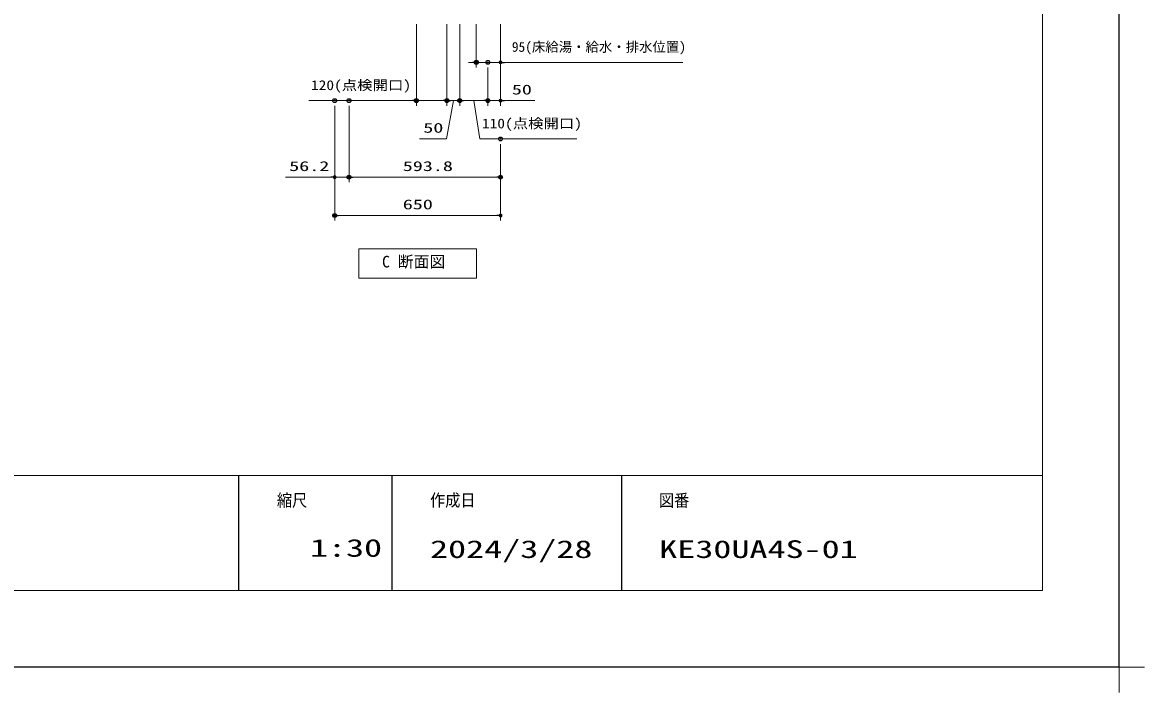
# Model space of a CAD drawing. Units: millimetres, scale not verified. Extents: x -9797 to 9797, y -4555 to 4555.
# Drawn here: x -1394 to 3002, y -4555 to -1930 of the extents above; entities that cross this region are included whole.
import ezdxf
from ezdxf.enums import TextEntityAlignment as Align

# ---------------------------------------------------------------- set-up
doc = ezdxf.new("R2010")
doc.units = ezdxf.units.MM
doc.header["$LTSCALE"] = 30
doc.header["$PDMODE"] = 32
doc.header["$PDSIZE"] = 15
for name, color, linetype, lineweight in [('0-0_0', 7, 'Continuous', 25), ('0-3_寸法ﾚｲﾔｰ', 30, 'Continuous', 13), ('0-4_DEFPOINTS', 7, 'Continuous', 25), ('0-6_図面枠', 3, 'Continuous', 15), ('0-8_一般', 7, 'Continuous', 5)]:
    doc.layers.add(name, color=color, linetype=linetype, lineweight=lineweight)
doc.styles.add('ＭＳ ゴシック', font='')
doc.styles.get('ＭＳ ゴシック').set_extended_font_data('MS Gothic')

# ---------------------------------------------------------------- blocks, each defined once
blk = doc.blocks.new('_DOT')
at = {"layer": '0-0_0', "color": 30}
blk.add_line((-15, 0), (-30, 0), dxfattribs=at)
for points in [[(0, 0), (-15, 0), (-14.88, 1.88)], [(0, 0), (-14.88, -1.88), (-15, 0)], [(0, 0), (-14.88, 1.88), (-14.53, 3.73)], [(0, 0), (-14.53, -3.73), (-14.88, -1.88)], [(0, 0), (-14.53, 3.73), (-13.95, 5.52)], [(0, 0), (-13.95, -5.52), (-14.53, -3.73)], [(0, 0), (-13.95, 5.52), (-13.14, 7.23)], [(0, 0), (-13.14, -7.23), (-13.95, -5.52)], [(0, 0), (-13.14, 7.23), (-12.14, 8.82)], [(0, 0), (-12.14, -8.82), (-13.14, -7.23)], [(0, 0), (-12.14, 8.82), (-10.93, 10.27)], [(0, 0), (-10.93, -10.27), (-12.14, -8.82)], [(0, 0), (-10.93, 10.27), (-9.56, 11.56)], [(0, 0), (-9.56, -11.56), (-10.93, -10.27)], [(0, 0), (-9.56, 11.56), (-8.04, 12.66)], [(0, 0), (-8.04, -12.66), (-9.56, -11.56)], [(0, 0), (-8.04, 12.66), (-6.39, 13.57)], [(0, 0), (-6.39, -13.57), (-8.04, -12.66)], [(0, 0), (-6.39, 13.57), (-4.64, 14.27)], [(0, 0), (-4.64, -14.27), (-6.39, -13.57)], [(0, 0), (-4.64, 14.27), (-2.81, 14.73)], [(0, 0), (-2.81, -14.73), (-4.64, -14.27)], [(0, 0), (-2.81, 14.73), (-0.94, 14.97)], [(0, 0), (-0.94, -14.97), (-2.81, -14.73)], [(0, 0), (-0.94, 14.97), (0.94, 14.97)], [(0, 0), (0.94, -14.97), (-0.94, -14.97)], [(0, 0), (0.94, 14.97), (2.81, 14.73)], [(0, 0), (2.81, 14.73), (4.64, 14.27)], [(0, 0), (4.64, 14.27), (6.39, 13.57)], [(0, 0), (6.39, 13.57), (8.04, 12.66)], [(0, 0), (8.04, 12.66), (9.56, 11.56)], [(0, 0), (9.56, 11.56), (10.93, 10.27)], [(0, 0), (10.93, 10.27), (12.14, 8.82)], [(0, 0), (12.14, 8.82), (13.14, 7.23)], [(0, 0), (13.14, 7.23), (13.95, 5.52)], [(0, 0), (13.95, 5.52), (14.53, 3.73)], [(0, 0), (14.53, 3.73), (14.88, 1.88)], [(0, 0), (14.88, 1.88), (15, 0)], [(0, 0), (2.81, -14.73), (0.94, -14.97)], [(0, 0), (4.64, -14.27), (2.81, -14.73)], [(0, 0), (6.39, -13.57), (4.64, -14.27)], [(0, 0), (8.04, -12.66), (6.39, -13.57)], [(0, 0), (9.56, -11.56), (8.04, -12.66)], [(0, 0), (10.93, -10.27), (9.56, -11.56)], [(0, 0), (12.14, -8.82), (10.93, -10.27)], [(0, 0), (13.14, -7.23), (12.14, -8.82)], [(0, 0), (13.95, -5.52), (13.14, -7.23)], [(0, 0), (14.53, -3.73), (13.95, -5.52)], [(0, 0), (14.88, -1.88), (14.53, -3.73)], [(0, 0), (15, 0), (14.88, -1.88)]]:
    blk.add_solid(points, dxfattribs=at)
blk = doc.blocks.new('Cdanmenzu')
at = {"layer": '0-6_図面枠'}
blk.add_lwpolyline([(0, 3455.1), (13844.8, 3455.1), (13844.8, 0), (0, 0)], close=True, dxfattribs=at)
at = {"layer": '0-6_図面枠', "style": 'ＭＳ ゴシック'}
blk.add_text('C 断面図', height=1364, dxfattribs=at).set_placement((2739.6, 841.4), align=Align.BOTTOM_LEFT)
blk = doc.blocks.new('グループ-13-1')
at = {"layer": '0-8_一般'}
for p, q in [((372249.8, -84177), (372249.8, -80193)), ((370257.8, -82185), (374241.7, -82185))]:
    blk.add_line(p, q, dxfattribs=at)

msp = doc.modelspace()

# ---------------------------------------------------------------- linework, layer by layer
at = {"layer": '0-0_0'}
for p, q in [((-547.23, -3705), (-547.23, -4155)), ((52.77, -3705), (52.77, -4155)), ((952.77, -3705), (952.77, -4155))]:
    msp.add_line(p, q, dxfattribs=at)
at = {"layer": '0-3_寸法ﾚｲﾔｰ'}
for p, q in [((149.07, -1935.93), (149.07, -2255.93)), ((269.07, -1935.93), (269.07, -2255.93)), ((269.07, -1935.93), (269.07, -2255.93)), ((319.07, -1935.93), (319.07, -2255.93)), ((319.07, -1935.93), (319.07, -2255.93)), ((384.06, -1935.93), (384.06, -2105.93)), ((479.07, -1935.93), (479.07, -2105.93)), ((479.07, -1935.93), (479.07, -2255.93)), ((369.06, -2085.93), (354.06, -2085.93)), ((479.07, -2085.93), (384.06, -2085.93)), ((429.07, -2105.93), (429.07, -2255.93)), ((429.07, -2105.93), (429.07, -2255.93)), ((479.07, -2085.93), (1193.26, -2085.93)), ((494.07, -2085.93), (509.07, -2085.93)), ((149.07, -2235.93), (-272.17, -2235.93)), ((134.07, -2235.93), (119.07, -2235.93)), ((269.07, -2235.93), (149.07, -2235.93)), ((254.07, -2235.93), (239.07, -2235.93)), ((319.07, -2235.93), (269.07, -2235.93)), ((284.07, -2235.93), (299.07, -2235.93)), ((414.07, -2235.93), (334.07, -2235.93)), ((334.07, -2235.93), (349.07, -2235.93)), ((414.07, -2235.93), (399.07, -2235.93)), ((479.07, -2235.93), (429.07, -2235.93)), ((479.07, -2235.93), (613.83, -2235.93)), ((494.07, -2235.93), (509.07, -2235.93)), ((-170.93, -2255.93), (-170.93, -2705.93)), ((-170.93, -2255.93), (-170.93, -2555.93)), ((-114.74, -2255.93), (-114.74, -2555.93)), ((-114.74, -2255.93), (-114.74, -2555.93)), ((479.07, -2405.93), (479.07, -2705.93)), ((479.07, -2405.93), (479.07, -2555.93)), ((-170.93, -2535.93), (-363.34, -2535.93)), ((-185.93, -2535.93), (-200.93, -2535.93)), ((-170.93, -2535.93), (-114.74, -2535.93)), ((-99.74, -2535.93), (464.07, -2535.93)), ((-99.74, -2535.93), (-84.74, -2535.93)), ((464.07, -2685.93), (-155.93, -2685.93))]:
    msp.add_line(p, q, dxfattribs=at)
for points in [[(162.07, -2385.93), (266.84, -2385.93), (294.07, -2235.93)], [(778.14, -2385.93), (397.57, -2385.93), (374.07, -2235.93)]]:
    msp.add_lwpolyline(points, dxfattribs=at)
at = {"layer": '0-4_DEFPOINTS'}
for q in [(2902.77, 4455), (-9697.23, -4455)]:
    msp.add_line((2902.77, -4455), q, dxfattribs=at)
for p in [(384.06, -2085.93), (429.07, -2085.93), (429.07, -2085.93), (-170.93, -2235.93), (-114.74, -2235.93), (149.07, -2235.93), (269.07, -2235.93), (319.07, -2235.93), (429.07, -2235.93), (479.07, -2385.93), (-114.74, -2535.93), (479.07, -2535.93), (-170.93, -2685.93)]:
    msp.add_point(p, dxfattribs=at)
at = {"layer": '0-6_図面枠'}
msp.add_line((-9397.23, -3705), (2602.77, -3705), dxfattribs=at)
msp.add_lwpolyline([(-9397.23, -4155), (2602.77, -4155), (2602.77, 4155), (-9397.23, 4155)], close=True, dxfattribs=at)

# ---------------------------------------------------------------- block references
at = {"layer": '0-0_0', "xscale": 0.03333333, "yscale": 0.03333333}
msp.add_blockref('Cdanmenzu', (-76.68, -2931.1), dxfattribs=at)
at = {"layer": '0-3_寸法ﾚｲﾔｰ', "xscale": 0.5, "yscale": 0.5}
for p in [(384.06, -2085.93), (149.07, -2235.93), (269.07, -2235.93), (429.07, -2235.93), (429.07, -2235.93), (-170.93, -2535.93), (479.07, -2535.93), (479.07, -2685.93)]:
    msp.add_blockref('_DOT', p, dxfattribs=at)
at = {"layer": '0-3_寸法ﾚｲﾔｰ', "xscale": 0.5, "yscale": 0.5, "rotation": 180}
for p in [(479.07, -2085.93), (269.07, -2235.93), (319.07, -2235.93), (319.07, -2235.93), (479.07, -2235.93), (-114.74, -2535.93), (-114.74, -2535.93), (-170.93, -2685.93)]:
    msp.add_blockref('_DOT', p, dxfattribs=at)
at = {"layer": '0-4_DEFPOINTS', "xscale": 0.05, "yscale": 0.05}
msp.add_blockref('グループ-13-1', (-15709.72, -345.75), dxfattribs=at)

# ---------------------------------------------------------------- texts
at = {"layer": '0-3_寸法ﾚｲﾔｰ', "style": 'ＭＳ ゴシック'}
msp.add_text('95(床給湯・給水・排水位置)', height=38.48, dxfattribs=at).set_placement((523.35, -2056.19), align=Align.BOTTOM_LEFT)
for s, height, width, p in [('120(点検開口)', 38.48, 1.15, (-263.6, -2206.19)), ('50', 38.49, 1.5, (523.35, -2223.33)), ('50', 38.49, 1.5, (176.36, -2373.33)), ('110(点検開口)', 38.48, 1.15, (406.14, -2356.19)), ('56.2', 38.49, 1.5, (-349.05, -2523.33)), ('593.8', 38.49, 1.5, (95.95, -2523.33)), ('650', 38.49, 1.5, (95.97, -2673.33))]:
    msp.add_text(s, height=height, dxfattribs=dict(at, width=width)).set_placement(p, align=Align.BOTTOM_LEFT)
at = {"layer": '0-6_図面枠', "style": 'ＭＳ ゴシック'}
for s, height, width, p in [('縮尺', 48.39, 0.9, (-397.23, -3840.29)), ('作成日', 48.39, 0.9, (202.77, -3839.73)), ('図番', 48.39, 0.9, (1099.74, -3840.55)), ('1:30', 69.28, 1.5, (-267.8, -4043.47)), ('2024/3/28', 69.28, 1.5, (202.77, -4048.32)), ('KE30UA4S-01', 69.28, 1.5, (1100.77, -4048.32))]:
    msp.add_text(s, height=height, dxfattribs=dict(at, width=width)).set_placement(p, align=Align.BOTTOM_LEFT)

doc.saveas('drawing.dxf')
